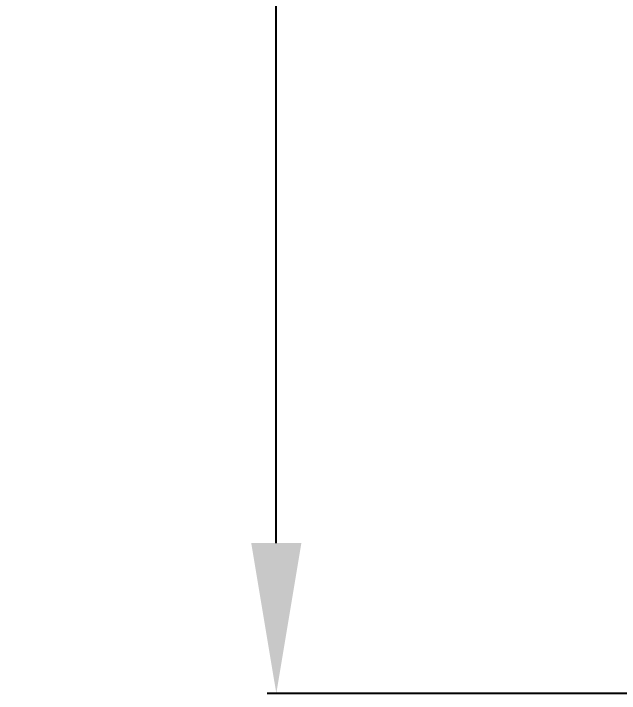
# Model space of a CAD drawing. Extents: x -11 to 101, y 2 to 100.
# Drawn here: x -11.49 to 0.6, y 10.5 to 24.07 of the extents above; entities that cross this region are included whole.
import ezdxf

# ---------------------------------------------------------------- set-up
doc = ezdxf.new("R2010")
doc.units = 0
doc.layers.get('0').update_dxf_attribs({"linetype": 'CONTINUOUS'})
doc.layers.get('DEFPOINTS').update_dxf_attribs({"linetype": 'CONTINUOUS'})
doc.dimstyles.get("Standard").update_dxf_attribs({"dimtxt": 3, "dimasz": 3, "dimexe": 0.18, "dimexo": 0, "dimgap": 1, "dimtad": 0, "dimtih": 1, "dimtoh": 1, "dimzin": 0, "dimcen": 0.09, "dimazin": 3, "dimtfac": 1, "dimtofl": 0, "dimtmove": 0, "dimatfit": 3})

# ---------------------------------------------------------------- blocks, each defined once
blk = doc.blocks.new('*U168')
at = {"color": 0, "linetype": 'CONTINUOUS'}
blk.add_text('74.00', height=3, dxfattribs=at).set_placement((-11.49, 46.026))
blk = doc.blocks.new('*D163')
at = {"color": 0, "linetype": 'CONTINUOUS'}
for p, q in [((3.038, 84.5), (-6.427, 84.5)), ((-6.247, 81.5), (-6.247, 50.032)), ((-6.247, 13.5), (-6.247, 44.968)), ((3.038, 10.5), (-6.427, 10.5))]:
    blk.add_line(p, q, dxfattribs=at)
for points in [[(-6.747, 81.5), (-5.747, 81.5), (-6.247, 84.5)], [(-6.747, 13.5), (-5.747, 13.5), (-6.247, 10.5)]]:
    blk.add_solid(points, dxfattribs=at)
at = {"layer": 'DEFPOINTS', "color": 0, "linetype": 'CONTINUOUS'}
for p in [(3.038, 84.5), (-6.247, 10.5), (3.038, 10.5)]:
    blk.add_point(p, dxfattribs=at)
at = {"linetype": 'CONTINUOUS'}
blk.add_blockref('*U168', (0, 0), dxfattribs=at)

msp = doc.modelspace()

# ---------------------------------------------------------------- dimensions: what is measured, and where the dimension line sits
at = {"linetype": 'CONTINUOUS'}
dim = msp.add_linear_dim(base=(-6.246704, 10.5), p1=(3.0381, 84.5), p2=(3.0381, 10.5), angle=90, dimstyle='Standard', dxfattribs=at)
dim.commit()
dim.dimension.update_dxf_attribs({"geometry": '*D163', "text_midpoint": (-6.246704, 47.5)})

doc.saveas('drawing.dxf')
